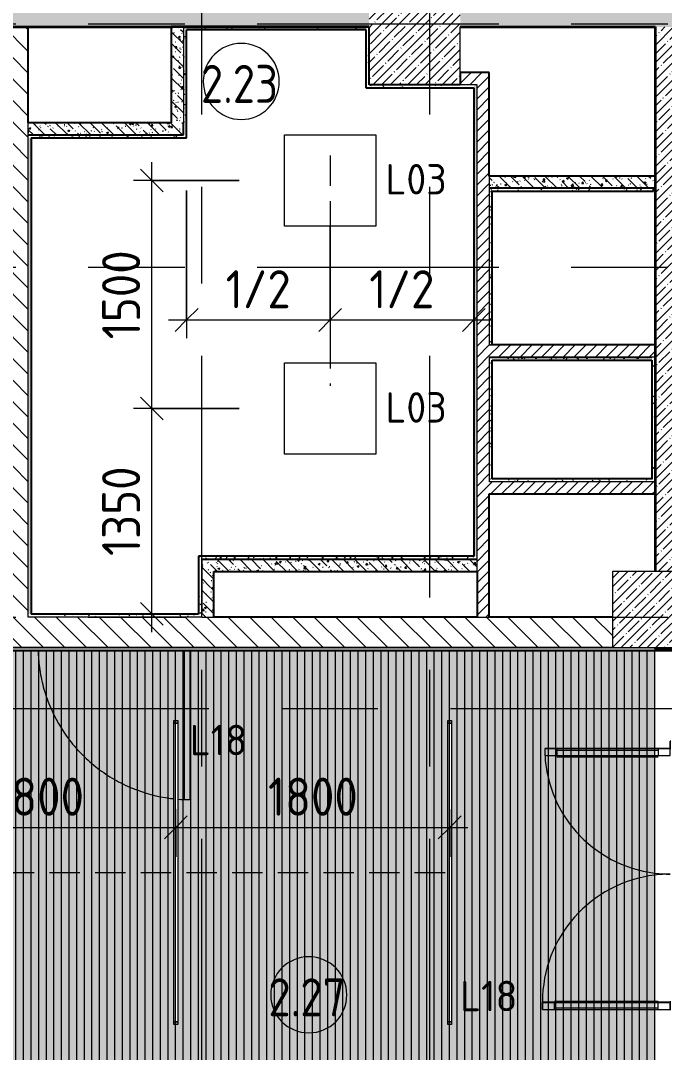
# Model space of a CAD drawing. Header units: millimetres. Extents: x -2911 to 185522, y -8553 to 29000.
# Drawn here: x 15820 to 20051, y 8239 to 15021 of the extents above; entities that cross this region are included whole.
import ezdxf

# ---------------------------------------------------------------- set-up
doc = ezdxf.new("R2010")
doc.units = ezdxf.units.MM
doc.linetypes.add('ADSK_Штрих_ш2 п1', pattern=[300, 200, -100])
doc.linetypes.add('Осевая', pattern=[3175, 635, -476.25, 1587.5, -476.25])
for name, color, linetype, lineweight in [('A-ANNO-DIMS', 7, 'Continuous', 9), ('A-ANNO-DIMS-100', 7, 'Continuous', 9), ('A-AREA-IDEN', 7, 'Continuous', 9), ('A-CLNG-PATT', 7, 'Continuous', 9), ('A-DETL-1', 7, 'ADSK_Штрих_ш2 п1', 9), ('A-DETL-GENF', 7, 'Continuous', 9), ('A-DOOR', 7, 'Continuous', 9), ('A-DOOR-1', 7, 'Continuous', 13), ('A-WALL', 7, 'Continuous', 9), ('E-LITE-EQPM-IDEN', 7, 'Continuous', 9), ('I-WALL', 7, 'Continuous', 9), ('S-COLS', 7, 'Continuous', 9), ('Оси-2', 7, 'Осевая', 9)]:
    doc.layers.add(name, color=color, linetype=linetype, lineweight=lineweight)
for name, color, linetype, lineweight, true_color in [('A-ANNO-NOTE', 1, 'Continuous', 9, 0xff0000), ('A-CLNG-1', 7, 'Continuous', 9, 0xc0c0c0), ('A-WALL-1', 7, 'Continuous', 25, 0x3c3c3c), ('A-WALL-3', 7, 'Continuous', 35, 0x3c3c3c), ('A-WALL-FNSH-2', 7, 'Continuous', 13, 0x3c3c3c), ('E-LITE-EQPM-1', 1, 'Continuous', 9, 0xff0000)]:
    doc.layers.add(name, color=color, linetype=linetype, lineweight=lineweight, true_color=true_color)
doc.layers.add('A-CLNG-PATT-1', color=7, linetype='Continuous', lineweight=9, transparency=1)
doc.styles.add('GOST Common', font='GOST_Common.ttf', dxfattribs={"height": 200})
doc.styles.add('GOST Common_1', font='GOST_Common.ttf', dxfattribs={"width": 0.9, "height": 250})
doc.styles.add('ISOCPEUR', font='isocpeur.ttf', dxfattribs={"width": 0.9, "height": 250})
doc.dimstyles.new('ISO-2_5_0_9К_БОЛЬШОЙ', dxfattribs={"dimscale": 304.8, "dimtxt": 248.995294, "dimasz": 0.492126, "dimexe": 0.393701, "dimexo": 0.984252, "dimgap": 0, "dimtad": 1, "dimdec": 0, "dimrnd": 10, "dimzin": 0, "dimdsep": 46, "dimtxsty": 'ISOCPEUR', "dimblk1": 'OBLIQUE', "dimblk2": 'OBLIQUE', "dimsah": 1, "dimcen": 0.09, "dimdle": 0.393701, "dimazin": 0, "dimtfac": 1, "dimtdec": 4, "dimtix": 1, "dimtmove": 0, "dimatfit": 3, "dimfxl": 1, "dimtvp": 1, "dimtolj": 1, "dimtzin": 0, "dimarcsym": 2})
pattern_1 = [(135, (0, 0), (-70.71068, -70.71068), [])]
pattern_2 = [(45, (0, 0), (-35.35534, 35.35534), [])]
pattern_3 = [(135, (0, 0), (-75.43415, -75.43415), [106.68, -17.78, 3.556, -17.78]), (135, (0, 75.39), (-75.43415, -75.43415), []), (50, (0, 0), (127.5292, -11.15758), [13.335, -146.685]), (355, (0, 0), (-24.66966, 133.74), [10.668, -117.348]), (100.451, (10.63, -0.93), (102.85973, 122.5818), [11.333, -124.663]), (46.184, (0, 35.56), (189.7552, -29.4304), [20.002, -220.027]), (96.636, (15.81, 33.1), (166.1822, 173.1996), [17, -186.995]), (351.184, (0, 35.56), (166.184, 173.1976), [16.002, -176.022]), (21, (17.78, 26.67), (106.13027, -71.58603), [13.335, -146.685]), (326, (17.78, 26.67), (43.2619, 128.93175), [10.668, -117.348]), (71.451, (26.62, 20.7), (149.392, 57.34505), [11.333, -124.663]), (37.5, (0, 0), (2.16223, 59.18836), [3.353, -112.573, 3.353, -115.773, -117.792]), (37.5, (0, 0), (2.16223, 59.18836), [-235.052, 3.353, -114.44]), (7.5, (0, 0), (46.77386, 70.12615), [3.353, -64.567, 3.353, -109.906, -44.894]), (7.5, (0, 0), (46.77386, 70.12615), [-181.178, 3.353, -41.542]), (327.5, (-39.65, 0), (94.91367, -4.01009), [3.353, -41.097, 3.353, -135.331, -184.023]), (327.5, (-39.65, 0), (94.91367, -4.01009), [-183.134, 3.353, -180.67]), (317.5, (-57.43, 0), (103.69057, 17.79882), [3.353, -54.432, 3.353, -88.748, -130.683]), (317.5, (-57.43, 0), (103.69057, 17.79882), [-149.885, 3.353, -127.33])]
pattern_4 = [(45, (0, 0), (-57.02463, 57.02463), []), (45, (57.025, 0), (-57.02463, 57.02463), [100.806, -20.161, 3.353, -16.808])]
pattern_5 = [(0, (0, 0), (121.92, 30.48), [10.058, -81.382, 10.058, -81.382, -487.68]), (0, (0, 0), (121.92, 30.48), [-182.88, 10.058, -172.822, 10.058, -81.382, -213.36]), (0, (0, 0), (121.92, 30.48), [-457.2, 10.058, -50.902, 10.058, -142.342]), (120, (45.72, 15.24), (-87.356454, 90.345817), [10.058, -81.382, 10.058, -81.382, -487.68]), (120, (45.72, 15.24), (-87.356454, 90.345817), [-182.88, 10.058, -172.822, 10.058, -81.382, -213.36]), (120, (45.72, 15.24), (-87.356454, 90.345817), [-457.2, 10.058, -50.902, 10.058, -142.342]), (240, (60.96, 76.2), (-34.563546, -120.825817), [10.058, -81.382, 10.058, -81.382, -487.68]), (240, (60.96, 76.2), (-34.563546, -120.825817), [-182.88, 10.058, -172.822, 10.058, -81.382, -213.36]), (240, (60.96, 76.2), (-34.563546, -120.825817), [-457.2, 10.058, -50.902, 10.058, -142.342])]

# ---------------------------------------------------------------- blocks, each defined once
blk = doc.blocks.new('110_Дверь_СКБ_1Ст_Внутренняя1 - Д-4 1100x2100h_су мгн-32375332-План расстановки осветительного оборудования 2 этажа в осях 1-12')
at = {"layer": 'A-DOOR'}
for start, end in [(85.2858, 90), (82.5, 83.82633), (67.5, 82.5), (60, 67.5), (52.5, 60), (45, 52.5), (37.5, 45), (22.5, 37.5), (15, 22.5), (7.5, 15), (1.20666, 7.5)]:
    blk.add_arc((-487.5, 100), 1000, start, end, dxfattribs=at)
at = {"layer": 'A-DOOR-1'}
for p, q in [((-487.5, 1100), (-487.5, 121)), ((-447.5, 1100), (-487.5, 1100)), ((-447.5, 121), (-447.5, 1100))]:
    blk.add_line(p, q, dxfattribs=at)
blk = doc.blocks.new('BSC_Колонна _Прямоугольная - 500х500-V18-План расстановки осветительного оборудования 2 этажа в осях 1-12')
at = {"layer": 'S-COLS'}
h = blk.add_hatch(dxfattribs=at)
h.set_pattern_fill('FP_24', color=256, style=0, pattern_type=2)
h.set_pattern_definition([(45, (-19960, -11150), (-57.02463, 57.02463), []), (45, (-19902.975, -11150), (-57.02463, 57.02463), [100.806, -20.161, 3.353, -16.808])])
h.paths.add_polyline_path([(-250, -250), (250, -250), (250, 250), (-250, 250)])
for p, q in [((250, 250), (-250, 250)), ((-250, 250), (-250, -250)), ((250, -250), (250, 250)), ((-250, -250), (250, -250))]:
    blk.add_line(p, q, dxfattribs=at)
blk = doc.blocks.new('Downlight - Strip - 2000 мм-27655400-План расстановки осветительного оборудования 2 этажа в осях 1-12')
at = {"layer": 'E-LITE-EQPM-1'}
for p, q in [((-1000, -231.3), (-1000, -205.9)), ((-1000, -205.9), (-980.9, -205.9)), ((-980.9, -231.3), (-1000, -231.3)), ((-980.9, -231.3), (-980.9, -205.9)), ((-980.9, -205.9), (981, -205.9)), ((-980.9, -205.9), (-980.9, -231.3)), ((-980.9, -231.3), (-980.9, -205.9)), ((-980.9, -205.9), (981, -205.9)), ((981, -231.3), (-980.9, -231.3)), ((981, -231.3), (-980.9, -231.3)), ((981, -205.9), (981, -231.3)), ((981, -231.3), (981, -205.9)), ((981, -205.9), (1000, -205.9)), ((981, -205.9), (981, -231.3)), ((1000, -231.3), (981, -231.3)), ((1000, -205.9), (1000, -231.3))]:
    blk.add_line(p, q, dxfattribs=at)
blk = doc.blocks.new('Дверь_Витражная_остекление_ - ВВ-16 остекление-32390142-План расстановки осветительного оборудования 2 этажа в осях 1-12')
at = {"layer": 'A-DETL-GENF'}
for p, q in [((-882.5, -20), (-882.5, -17)), ((-882.5, -17), (-882.5, -20)), ((-832.5, -20), (-882.5, -20)), ((-882.5, -20), (-832.5, -20)), ((-832.5, -17), (-832.5, -20)), ((-832.5, -20), (-832.5, -17)), ((-787.5, -20), (-832.5, -20)), ((-832.5, -121), (-832.5, -20)), ((-787.5, -20), (-832.5, -20)), ((-832.5, -20), (-832.5, -121)), ((-787.5, -121), (-787.5, -20)), ((-787.5, -121), (-787.5, -20)), ((832.5, -17), (832.5, -20)), ((832.5, -17), (832.5, -20)), ((832.5, -20), (882.5, -20)), ((832.5, -20), (882.5, -20)), ((837.5, -20), (882.5, -20)), ((837.5, -121), (837.5, -20)), ((837.5, -20), (837.5, -121)), ((882.5, -20), (837.5, -20)), ((882.5, -20), (882.5, -17)), ((882.5, -20), (882.5, -17)), ((882.5, -121), (882.5, -20)), ((882.5, -121), (882.5, -20)), ((-832.5, -100), (-787.5, -100)), ((-832.5, -845), (-832.5, -121)), ((-832.5, -121), (-832.5, -845)), ((-822.5, -121), (-822.5, -100)), ((-822.5, -765), (-822.5, -121)), ((-787.5, -845), (-787.5, -121)), ((-787.5, -845), (-787.5, -121)), ((-778.5, -121), (-778.5, -100)), ((-778.5, -765), (-778.5, -121)), ((828.5, -121), (828.5, -100)), ((828.5, -780), (828.5, -121)), ((882.5, -100), (837.5, -100)), ((837.5, -860), (837.5, -121)), ((837.5, -121), (837.5, -860)), ((872.5, -121), (872.5, -100)), ((872.5, -780), (872.5, -121)), ((882.5, -860), (882.5, -121)), ((882.5, -860), (882.5, -121)), ((-832.5, -765), (-787.5, -765)), ((882.5, -780), (837.5, -780)), ((-832.5, -845), (-787.5, -845)), ((-832.5, -845), (-787.5, -845)), ((882.5, -860), (837.5, -860)), ((837.5, -860), (882.5, -860))]:
    blk.add_line(p, q, dxfattribs=at)
at = {"layer": 'A-DOOR'}
for p, q in [((-832.5, -121), (-832.5, -20)), ((832.5, -121), (832.5, -20)), ((-832.5, -845), (-832.5, -121)), ((832.5, -860), (832.5, -121))]:
    blk.add_line(p, q, dxfattribs=at)
for centre, radius, start, end in [((-832.5, -20), 825, 352.96171, 0), ((832.5, -20), 840, 180, 186.9126), ((-832.5, -20), 825, 270, 352.96171), ((832.5, -20), 840, 186.9126, 270)]:
    blk.add_arc(centre, radius, start, end, dxfattribs=at)
blk = doc.blocks.new('DIMBLOCK62-План расстановки осветительного оборудования 2 этажа в осях 1-12')
at = {"layer": 'A-ANNO-DIMS-100', "lineweight": 20}
for p, q in [((16682.2, 12471), (16607.2, 12546)), ((16682.2, 12471), (16757.2, 12396)), ((16682.2, 11121), (16607.2, 11196)), ((16682.2, 11121), (16757.2, 11046))]:
    blk.add_line(p, q, dxfattribs=at)
at = {"layer": 'A-ANNO-DIMS-100'}
for p, q in [((17257.5, 12471), (16562.2, 12471)), ((16682.2, 11001), (16682.2, 12471)), ((16682.2, 12471), (17257.5, 12471)), ((16400.5, 11121), (16802.2, 11121)), ((16682.2, 11121), (16400.5, 11121))]:
    blk.add_line(p, q, dxfattribs=at)
at = {"layer": 'A-ANNO-DIMS-100', "color": 0, "insert": (16355.6, 11501.5), "char_height": 250, "width": 706.764, "attachment_point": 1, "rotation": 90, "line_spacing_factor": 1.149209, "style": 'ISOCPEUR'}
blk.add_mtext('1350', dxfattribs=at)
blk = doc.blocks.new('_Oblique')
at = {"color": 0, "linetype": 'ByBlock', "lineweight": -2}
blk.add_line((-0.5, -0.5), (0.5, 0.5), dxfattribs=at)
blk = doc.blocks.new('DIMBLOCK63-План расстановки осветительного оборудования 2 этажа в осях 1-12')
at = {"layer": 'A-ANNO-DIMS-100', "lineweight": 20}
for p, q in [((16682.2, 13971), (16607.2, 14046)), ((16682.2, 13971), (16757.2, 13896)), ((16682.2, 12471), (16607.2, 12546)), ((16682.2, 12471), (16757.2, 12396))]:
    blk.add_line(p, q, dxfattribs=at)
at = {"layer": 'A-ANNO-DIMS-100'}
for p, q in [((16682.2, 12471), (16682.2, 14091)), ((17257.5, 13971), (16562.2, 13971)), ((16682.2, 13971), (17257.5, 13971)), ((17257.5, 12471), (16562.2, 12471)), ((16682.2, 12471), (17257.5, 12471))]:
    blk.add_line(p, q, dxfattribs=at)
at = {"layer": 'A-ANNO-DIMS-100', "color": 0, "insert": (16355.6, 12926.5), "char_height": 250, "width": 706.764, "attachment_point": 1, "rotation": 90, "line_spacing_factor": 1.149209, "style": 'ISOCPEUR'}
blk.add_mtext('1500', dxfattribs=at)
blk = doc.blocks.new('DIMBLOCK64-План расстановки осветительного оборудования 2 этажа в осях 1-12')
at = {"layer": 'A-ANNO-DIMS-100'}
for p, q in [((16911, 13904), (16911, 12933.8)), ((16911, 13053.8), (16911, 13904)), ((17855, 13671), (17855, 12933.8)), ((17855, 13053.8), (17855, 13671)), ((16791, 13053.8), (17855, 13053.8))]:
    blk.add_line(p, q, dxfattribs=at)
at = {"layer": 'A-ANNO-DIMS-100', "lineweight": 20}
for p, q in [((16911, 13053.8), (16986, 13128.8)), ((17855, 13053.8), (17930, 13128.8)), ((16911, 13053.8), (16836, 12978.8)), ((17855, 13053.8), (17780, 12978.8))]:
    blk.add_line(p, q, dxfattribs=at)
at = {"layer": 'A-ANNO-DIMS-100', "color": 0, "insert": (17167.5, 13380.4), "char_height": 250, "width": 517.144, "attachment_point": 1, "line_spacing_factor": 1.149209, "style": 'ISOCPEUR'}
blk.add_mtext('1/2', dxfattribs=at)
blk = doc.blocks.new('DIMBLOCK65-План расстановки осветительного оборудования 2 этажа в осях 1-12')
at = {"layer": 'A-ANNO-DIMS-100'}
for p, q in [((17855, 13671), (17855, 12933.8)), ((17855, 13053.8), (17855, 13671)), ((18799, 12859.9), (18799, 13173.8)), ((17855, 13053.8), (18919, 13053.8)), ((18799, 13053.8), (18799, 12859.9))]:
    blk.add_line(p, q, dxfattribs=at)
at = {"layer": 'A-ANNO-DIMS-100', "lineweight": 20}
for p, q in [((17855, 13053.8), (17930, 13128.8)), ((18799, 13053.8), (18874, 13128.8)), ((17855, 13053.8), (17780, 12978.8)), ((18799, 13053.8), (18724, 12978.8))]:
    blk.add_line(p, q, dxfattribs=at)
at = {"layer": 'A-ANNO-DIMS-100', "color": 0, "insert": (18111.5, 13380.4), "char_height": 250, "width": 517.144, "attachment_point": 1, "line_spacing_factor": 1.149209, "style": 'ISOCPEUR'}
blk.add_mtext('1/2', dxfattribs=at)
blk = doc.blocks.new('Марка_Помещения - Номер-25198446-План расстановки осветительного оборудования 2 этажа в осях 1-12')
at = {"layer": 'A-AREA-IDEN'}
for start, end in [(360, 180), (180, 360)]:
    blk.add_arc((0, 0), 2.5, start, end, dxfattribs=at)
blk = doc.blocks.new('DIMBLOCK87-План расстановки осветительного оборудования 2 этажа в осях 1-12')
at = {"layer": 'A-ANNO-DIMS-100'}
for p, q in [((15040.3, 9523.8), (15040.3, 9837.7)), ((16840.3, 9523.8), (16840.3, 9837.7)), ((15040.3, 9717.7), (16840.3, 9717.7)), ((15040.3, 9717.7), (15040.3, 9523.8)), ((16840.3, 9717.7), (16840.3, 9523.8))]:
    blk.add_line(p, q, dxfattribs=at)
at = {"layer": 'A-ANNO-DIMS-100', "lineweight": 20}
for p, q in [((15040.3, 9717.7), (15115.3, 9792.7)), ((16840.3, 9717.7), (16915.3, 9792.7)), ((15040.3, 9717.7), (14965.3, 9642.7)), ((16840.3, 9717.7), (16765.3, 9642.7))]:
    blk.add_line(p, q, dxfattribs=at)
at = {"layer": 'A-ANNO-DIMS-100', "color": 0, "insert": (15645.8, 10044.4), "char_height": 250, "width": 706.764, "attachment_point": 1, "line_spacing_factor": 1.149209, "style": 'ISOCPEUR'}
blk.add_mtext('1800', dxfattribs=at)
blk = doc.blocks.new('DIMBLOCK88-План расстановки осветительного оборудования 2 этажа в осях 1-12')
at = {"layer": 'A-ANNO-DIMS-100'}
for p, q in [((16840.3, 9523.8), (16840.3, 9837.7)), ((18640.3, 9523.8), (18640.3, 9837.7)), ((16840.3, 9717.7), (18760.3, 9717.7)), ((16840.3, 9717.7), (16840.3, 9523.8)), ((18640.3, 9717.7), (18640.3, 9523.8))]:
    blk.add_line(p, q, dxfattribs=at)
at = {"layer": 'A-ANNO-DIMS-100', "lineweight": 20}
for p, q in [((16840.3, 9717.7), (16915.3, 9792.7)), ((18640.3, 9717.7), (18715.3, 9792.7)), ((16840.3, 9717.7), (16765.3, 9642.7)), ((18640.3, 9717.7), (18565.3, 9642.7))]:
    blk.add_line(p, q, dxfattribs=at)
at = {"layer": 'A-ANNO-DIMS-100', "color": 0, "insert": (17445.8, 10044.4), "char_height": 250, "width": 706.764, "attachment_point": 1, "line_spacing_factor": 1.149209, "style": 'ISOCPEUR'}
blk.add_mtext('1800', dxfattribs=at)

msp = doc.modelspace()

# ---------------------------------------------------------------- hatches: boundary and pattern name
at = {"layer": 'A-CLNG-PATT'}
h = msp.add_hatch(dxfattribs=at)
h.set_pattern_fill('FP_55', color=256, style=0, pattern_type=2)
h.set_pattern_definition([(270, (7989, 6659.98), (50, 3e-15), [])])
h.paths.add_polyline_path([(10684.7771, 7921), (19989, 7921), (19989, 10879), (13674.2565, 10879), (13674.2565, 15000), (6781.0001, 15000), (6781.0001, 13999), (4281, 13999), (4281, 10879), (546, 10879), (546, 10600), (131, 10599), (131, 8521), (1270, 8520), (1271, 7921), (9466.3224, 7921)])
h.paths.add_polyline_path([(6240.0001, 10880), (6240.0001, 11421), (6781.0001, 11421), (6780.0001, 10880), (6260.0001, 10880)])
at = {"layer": 'A-CLNG-PATT-1'}
h = msp.add_hatch(color=256, dxfattribs=at)
h.paths.add_polyline_path([(15027.5565, 7921), (19989, 7921), (19989, 10879), (13674.2565, 10880), (13674.2565, 15000), (6781.0001, 15000), (6781.0001, 13999), (4281, 13999), (4281, 10879), (546, 10879), (546, 10600), (131, 10599), (131, 8521), (1270, 8520), (1271, 7921), (14340.141, 7921)])
h.paths.add_polyline_path([(18627.5565, 8440.05), (18627.5565, 10401.95), (18652.9565, 10401.95), (18652.9565, 8440.05)])
h.paths.add_polyline_path([(16827.5565, 8440.05), (16827.5565, 10401.95), (16852.9565, 10401.95), (16852.9565, 8440.05)])
h.paths.add_polyline_path([(15027.5565, 8440.05), (15027.5565, 10401.95), (15052.9565, 10401.95), (15052.9565, 8440.05)])
h.paths.add_polyline_path([(6240.0001, 10880), (6240.0001, 11421), (6781.0001, 11421), (6780.0001, 10880), (6260.0001, 10880)])
at = {"layer": 'I-WALL'}
h = msp.add_hatch(dxfattribs=at)
h.set_pattern_fill('FP_13', color=256, style=0, pattern_type=2)
h.set_pattern_definition(pattern_4)
h.paths.add_polyline_path([(30010, 14980), (30010, 15200), (26410, 15200), (26410, 14980), (28961.5965, 14980)])
h.paths.add_polyline_path([(30790, 14980), (30790, 15200), (30610, 15200), (30610, 14980)])
h.paths.add_polyline_path([(25810, 14980), (25810, 15200), (22510, 15200), (22510, 14980), (25306.2326, 14980)])
h.paths.add_polyline_path([(21650.8687, 14980), (21910, 14980), (21910, 15200), (18710.2566, 15200), (18710.2566, 14980), (20210, 14980)])
h.paths.add_polyline_path([(18090.2566, 14980), (18110.2566, 14980), (18110.2566, 15200), (14320, 15200), (14320, 14980), (16890, 14980)])
h = msp.add_hatch(dxfattribs=at)
h.set_pattern_fill('FP_11', color=256, style=0, pattern_type=2)
h.set_pattern_definition(pattern_1)
h.paths.add_polyline_path([(15870, 11100), (15870, 14980), (15670, 14980), (15670, 11100)])
h = msp.add_hatch(dxfattribs=at)
h.set_pattern_fill('FP_22', color=256, style=0, pattern_type=2)
h.set_pattern_definition(pattern_3)
h.paths.add_polyline_path([(16810, 14350), (16890, 14350), (16890, 14980), (16810, 14980), (16810, 14836.4446)])
h = msp.add_hatch(dxfattribs=at)
h.set_pattern_fill('FP_48', color=256, style=0, pattern_type=2)
h.set_pattern_definition(pattern_5)
h.paths.add_polyline_path([(18089.2566, 14960), (18090.2566, 14960), (18090.2566, 14980), (16890, 14980), (16890, 14960), (16910, 14960)])
h = msp.add_hatch(dxfattribs=at)
h.set_pattern_fill('FP_48', color=256, style=0, pattern_type=2)
h.set_pattern_definition(pattern_5)
h.paths.add_polyline_path([(16910, 14250), (16910, 14960), (16890, 14960), (16890, 14250)])
h = msp.add_hatch(dxfattribs=at)
h.set_pattern_fill('FP_48', color=256, style=0, pattern_type=2)
h.set_pattern_definition(pattern_5)
h.paths.add_polyline_path([(18090.2566, 14600), (18110.2566, 14600), (18110.2566, 14980), (18090.2566, 14980), (18090.2566, 14836.4446)])
h = msp.add_hatch(dxfattribs=at)
h.set_pattern_fill('FP_13', color=256, style=0, pattern_type=2)
h.set_pattern_definition(pattern_4)
h.paths.add_polyline_path([(20210, 10890), (20210, 10900), (19990, 10900), (19990, 10890)])
h.paths.add_polyline_path([(19990, 11400), (20210, 11400), (20210, 14980), (19990, 14980), (19990, 11697.1012)])
h = msp.add_hatch(dxfattribs=at)
h.set_pattern_fill('FP_21', color=256, style=0, pattern_type=2)
h.set_pattern_definition(pattern_2)
h.paths.add_polyline_path([(18820, 14600), (18900, 14600), (18900, 14680), (18710.2566, 14680), (18710.2566, 14600), (18800, 14600)])
h = msp.add_hatch(dxfattribs=at)
h.set_pattern_fill('FP_48', color=256, style=0, pattern_type=2)
h.set_pattern_definition(pattern_5)
h.paths.add_polyline_path([(18799, 14580), (18800, 14580), (18800, 14600), (18090.2566, 14600), (18090.2566, 14580)])
h = msp.add_hatch(dxfattribs=at)
h.set_pattern_fill('FP_48', color=256, style=0, pattern_type=2)
h.set_pattern_definition(pattern_5)
h.paths.add_polyline_path([(18800, 11500), (18820, 11500), (18820, 14600), (18800, 14600), (18800, 12743.549)])
h = msp.add_hatch(dxfattribs=at)
h.set_pattern_fill('FP_21', color=256, style=0, pattern_type=2)
h.set_pattern_definition(pattern_2)
h.paths.add_polyline_path([(18820, 11100), (18900, 11100), (18900, 14600), (18820, 14600), (18820, 11400)])
h = msp.add_hatch(dxfattribs=at)
h.set_pattern_fill('FP_22', color=256, style=0, pattern_type=2)
h.set_pattern_definition(pattern_3)
h.paths.add_polyline_path([(16777.0502, 14270), (16890, 14270), (16890, 14350), (15870, 14350), (15870, 14270)])
h = msp.add_hatch(dxfattribs=at)
h.set_pattern_fill('FP_48', color=256, style=0, pattern_type=2)
h.set_pattern_definition(pattern_5)
h.paths.add_polyline_path([(16890, 14250), (16890, 14270), (15870, 14270), (15870, 14250), (16777.0502, 14250)])
h = msp.add_hatch(dxfattribs=at)
h.set_pattern_fill('FP_48', color=256, style=0, pattern_type=2)
h.set_pattern_definition(pattern_5)
h.paths.add_polyline_path([(15870, 11120), (15890, 11120), (15890, 14250), (15870, 14250), (15870, 12743.549)])
h = msp.add_hatch(dxfattribs=at)
h.set_pattern_fill('FP_22', color=256, style=0, pattern_type=2)
h.set_pattern_definition(pattern_3)
h.paths.add_polyline_path([(19990, 13920), (19990, 14000), (18900, 14000), (18900, 13920), (19213.9595, 13920)])
h = msp.add_hatch(dxfattribs=at)
h.set_pattern_fill('FP_48', color=256, style=0, pattern_type=2)
h.set_pattern_definition(pattern_5)
h.paths.add_polyline_path([(19980, 13900), (19980, 13920), (18900, 13920), (18900, 13900), (19213.9595, 13900)])
h = msp.add_hatch(dxfattribs=at)
h.set_pattern_fill('FP_48', color=256, style=0, pattern_type=2)
h.set_pattern_definition(pattern_5)
h.paths.add_polyline_path([(18920, 12890), (18920, 13900), (18900, 13900), (18900, 12890)])
h = msp.add_hatch(dxfattribs=at)
h.set_pattern_fill('FP_21', color=256, style=0, pattern_type=2)
h.set_pattern_definition(pattern_2)
h.paths.add_polyline_path([(19970, 12810), (19990, 12810), (19990, 12890), (18900, 12890), (18900, 12810), (19213.9595, 12810)])
h = msp.add_hatch(dxfattribs=at)
h.set_pattern_fill('FP_48', color=256, style=0, pattern_type=2)
h.set_pattern_definition(pattern_5)
h.paths.add_polyline_path([(19970, 12790), (19970, 12810), (18900, 12810), (18900, 12790), (19213.9595, 12790)])
h = msp.add_hatch(dxfattribs=at)
h.set_pattern_fill('FP_48', color=256, style=0, pattern_type=2)
h.set_pattern_definition(pattern_5)
h.paths.add_polyline_path([(18920, 11990), (18920, 12790), (18900, 12790), (18900, 11990)])
h = msp.add_hatch(dxfattribs=at)
h.set_pattern_fill('FP_48', color=256, style=0, pattern_type=2)
h.set_pattern_definition(pattern_5)
h.paths.add_polyline_path([(19970, 11990), (19990, 11990), (19990, 12810), (19970, 12810), (19970, 12010)])
h = msp.add_hatch(dxfattribs=at)
h.set_pattern_fill('FP_48', color=256, style=0, pattern_type=2)
h.set_pattern_definition(pattern_5)
h.paths.add_polyline_path([(19970, 11990), (19970, 12010), (18920, 12010), (18920, 11990), (19213.9595, 11990)])
h = msp.add_hatch(dxfattribs=at)
h.set_pattern_fill('FP_21', color=256, style=0, pattern_type=2)
h.set_pattern_definition(pattern_2)
h.paths.add_polyline_path([(18900, 11910), (19990, 11910), (19990, 11990), (18900, 11990)])
h = msp.add_hatch(dxfattribs=at)
h.set_pattern_fill('FP_48', color=256, style=0, pattern_type=2)
h.set_pattern_definition(pattern_5)
h.paths.add_polyline_path([(17010, 11120), (17010, 11500), (16990, 11500), (16990, 11120)])
h = msp.add_hatch(dxfattribs=at)
h.set_pattern_fill('FP_48', color=256, style=0, pattern_type=2)
h.set_pattern_definition(pattern_5)
h.paths.add_polyline_path([(17995.5048, 11480), (18820, 11480), (18820, 11500), (17010, 11500), (17010, 11480)])
h = msp.add_hatch(dxfattribs=at)
h.set_pattern_fill('FP_22', color=256, style=0, pattern_type=2)
h.set_pattern_definition(pattern_3)
h.paths.add_polyline_path([(17090, 11100), (17090, 11480), (17010, 11480), (17010, 11100)])
h = msp.add_hatch(dxfattribs=at)
h.set_pattern_fill('FP_22', color=256, style=0, pattern_type=2)
h.set_pattern_definition(pattern_3)
h.paths.add_polyline_path([(18820, 11400), (18820, 11480), (17090, 11480), (17090, 11400), (17995.5048, 11400)])
h = msp.add_hatch(dxfattribs=at)
h.set_pattern_fill('FP_11', color=256, style=0, pattern_type=2)
h.set_pattern_definition(pattern_1)
h.paths.add_polyline_path([(19710, 10900), (19710, 11100), (14210, 11100), (14210, 10900), (19213.9595, 10900)])
h = msp.add_hatch(dxfattribs=at)
h.set_pattern_fill('FP_48', color=256, style=0, pattern_type=2)
h.set_pattern_definition(pattern_5)
h.paths.add_polyline_path([(15870, 11100), (17010, 11100), (17010, 11120), (15870, 11120)])
h = msp.add_hatch(dxfattribs=at)
h.set_pattern_fill('FP_48', color=256, style=0, pattern_type=2)
h.set_pattern_definition(pattern_5)
h.paths.add_polyline_path([(19710, 10880), (20010, 10880), (20010, 10900), (13700.2565, 10900), (13700.2565, 10880), (19213.9595, 10880)])
h = msp.add_hatch(dxfattribs=at)
h.set_pattern_fill('FP_11', color=256, style=0, pattern_type=2)
h.set_pattern_definition(pattern_1)
h.paths.add_polyline_path([(20010, 7900), (20210, 7900), (20210, 7920), (20010, 7920)])
h.paths.add_polyline_path([(20210, 10880), (20210, 10900), (20010, 10900), (20010, 10880)])
at = {"layer": 'S-COLS'}
h = msp.add_hatch(dxfattribs=at)
h.set_pattern_fill('FP_13', color=256, style=0, pattern_type=2)
h.set_pattern_definition(pattern_4)
h.paths.add_polyline_path([(18110.2566, 14600), (18710.2566, 14600), (18710.2566, 15200), (18110.2566, 15200), (18110.2566, 14836.4446)])

# ---------------------------------------------------------------- linework, layer by layer
at = {"layer": 'A-ANNO-NOTE'}
for p, q in [((17555, 14271), (18155, 14271)), ((17555, 13671), (17555, 14271)), ((18155, 14271), (18155, 13671)), ((18155, 13671), (17555, 13671)), ((17555, 12771), (18155, 12771)), ((17555, 12171), (17555, 12771)), ((18155, 12771), (18155, 12171)), ((18155, 12171), (17555, 12171))]:
    msp.add_line(p, q, dxfattribs=at)
at = {"layer": 'A-CLNG-1'}
msp.add_line((19989, 7921), (19989, 10879), dxfattribs=at)
at = {"layer": 'A-DETL-1'}
for p, q in [((17855, 14134.941), (17855, 12621)), ((110, 9421), (18640.2565, 9421))]:
    msp.add_line(p, q, dxfattribs=at)
at = {"layer": 'A-WALL'}
for p, q in [((16890, 14980), (16890, 14350)), ((18820, 14600), (18710.2566, 14600)), ((18820, 11400), (18820, 14600)), ((15870, 11100), (15870, 14350)), ((18900, 14000), (18900, 12890)), ((18900, 12890), (18920, 12890)), ((18900, 12810), (18900, 11990)), ((19990, 12810), (19970, 12810)), ((19990, 11990), (18900, 11990)), ((17010, 11480), (17010, 11120)), ((17010, 11100), (17010, 11480)), ((17010, 11100), (15870, 11100)), ((17010, 11100), (17090, 11100)), ((18820, 11100), (18900, 11100)), ((14210, 10900), (19710, 10900)), ((19710, 10900), (14210, 10900)), ((20010, 10880), (20010, 10900))]:
    msp.add_line(p, q, dxfattribs=at)
at = {"layer": 'A-WALL-1'}
for p, q in [((15870, 14350), (15870, 14980)), ((16810, 14980), (16810, 14350)), ((16910, 14250), (16910, 14960)), ((18090.2566, 14960), (16910, 14960)), ((18090.2566, 14580), (18090.2566, 14960)), ((18110.2566, 14600), (18110.2566, 14980)), ((18900, 14680), (18710.2566, 14680)), ((18710.2566, 14680), (18710.2566, 14600)), ((18900, 14000), (18900, 14680)), ((18710.2566, 14600), (18110.2566, 14600)), ((18090.2566, 14580), (18800, 14580)), ((18800, 14580), (18800, 11500)), ((16810, 14350), (15870, 14350)), ((16890, 14270), (16890, 14350)), ((15870, 14270), (16890, 14270)), ((15890, 14250), (16910, 14250)), ((15890, 14250), (15890, 11120)), ((19990, 14000), (18900, 14000)), ((19990, 13920), (18900, 13920)), ((19980, 13900), (19980, 13920)), ((18920, 13900), (19980, 13900)), ((18920, 12890), (18920, 13900)), ((19990, 12890), (18920, 12890)), ((18900, 12810), (19970, 12810)), ((18920, 12790), (19970, 12790)), ((18920, 12010), (18920, 12790)), ((19970, 12790), (19970, 12010)), ((19970, 12010), (18920, 12010)), ((18900, 11100), (18900, 11910)), ((18900, 11910), (19990, 11910)), ((16990, 11500), (16990, 11120)), ((18800, 11500), (16990, 11500)), ((17010, 11480), (18820, 11480)), ((17090, 11100), (17090, 11400)), ((17090, 11400), (18820, 11400)), ((18820, 11400), (18820, 11100)), ((16990, 11120), (15890, 11120)), ((18820, 11100), (17090, 11100)), ((19710, 11100), (18900, 11100)), ((13710.2565, 10880), (20230, 10880))]:
    msp.add_line(p, q, dxfattribs=at)
at = {"layer": 'A-WALL-3'}
for p, q in [((14320, 14980), (16810, 14980)), ((18110.2566, 14980), (16810, 14980)), ((16890, 14980), (18090.2566, 14980)), ((18710.2566, 14980), (19990, 14980)), ((19990, 14980), (19990, 11400)), ((19990, 10900), (19990, 10890)), ((19990, 10890), (20210, 10890))]:
    msp.add_line(p, q, dxfattribs=at)
at = {"layer": 'A-WALL-FNSH-2'}
for p, q in [((18089.2566, 14959), (16910, 14959)), ((16911, 14249), (16911, 14959)), ((18089.2566, 14959), (18089.2566, 14579)), ((18089.2566, 14579), (18799, 14579)), ((18799, 11501), (18799, 14580)), ((15891, 14249), (16911, 14249)), ((15891, 11121), (15891, 14249)), ((16989, 11501), (16989, 11121)), ((18799, 11501), (16989, 11501)), ((15891, 11121), (16990, 11121)), ((19989.5, 10880), (13710.2565, 10880)), ((13710.2565, 10879), (19989.5, 10879)), ((19989.5, 10879), (19989.5, 10880))]:
    msp.add_line(p, q, dxfattribs=at)
at = {"layer": 'S-COLS'}
for p, q in [((18110.2566, 14980), (18110.2566, 14600)), ((18710.2566, 14600), (18710.2566, 14980)), ((18110.2566, 14600), (18710.2566, 14600))]:
    msp.add_line(p, q, dxfattribs=at)
at = {"layer": 'Оси-2'}
for p, q in [((17010, 593.7414), (17010, 24898.0711)), ((18510, 593.7414), (18510, 24898.0711)), ((389, 15000), (35660, 15000)), ((389, 13400), (35660, 13400)), ((389, 11100), (36260, 11100)), ((1659, 10500), (36260, 10500))]:
    msp.add_line(p, q, dxfattribs=at)

# ---------------------------------------------------------------- block references
at = {"layer": 'A-AREA-IDEN', "xscale": 99.99999999999993, "yscale": 99.99999999999993, "zscale": 99.99999999999993}
for p in [(17270.3352, 14621.8547), (17714.3077, 8616.7882)]:
    msp.add_blockref('Марка_Помещения - Номер-25198446-План расстановки осветительного оборудования 2 этажа в осях 1-12', p, dxfattribs=at)
at = {"layer": 'A-DOOR'}
for name, p, rotation in [('110_Дверь_СКБ_1Ст_Внутренняя1 - Д-4 1100x2100h_су мгн-32375332-План расстановки осветительного оборудования 2 этажа в осях 1-12', (16447.5, 11000), 180), ('Дверь_Витражная_остекление_ - ВВ-16 остекление-32390142-План расстановки осветительного оборудования 2 этажа в осях 1-12', (20110, 9402.9487), 269.9999999999998)]:
    msp.add_blockref(name, p, dxfattribs=dict(at, rotation=rotation))
at = {"layer": 'E-LITE-EQPM-1', "rotation": 89.9999999999999}
for p in [(16621.6129, 9421), (18421.6129, 9421)]:
    msp.add_blockref('Downlight - Strip - 2000 мм-27655400-План расстановки осветительного оборудования 2 этажа в осях 1-12', p, dxfattribs=at)
at = {"layer": 'S-COLS'}
msp.add_blockref('BSC_Колонна _Прямоугольная - 500х500-V18-План расстановки осветительного оборудования 2 этажа в осях 1-12', (19960, 11150), dxfattribs=at)

# ---------------------------------------------------------------- texts
at = {"layer": 'A-AREA-IDEN', "char_height": 250, "width": 663.79725, "attachment_point": 1, "style": 'GOST Common_1'}
for s, insert in [('2.23', (17004.6021, 14730.414)), ('2.27', (17448.5745, 8725.3475))]:
    msp.add_mtext(s, dxfattribs=dict(at, insert=insert))
at = {"layer": 'E-LITE-EQPM-IDEN', "char_height": 200, "attachment_point": 1, "style": 'GOST Common'}
for s, insert, width in [('L03', (18218.2013, 14078.6529), 521.096875), ('L03', (18218.2013, 12578.6529), 521.096875), ('L18', (16931.8887, 10391.869), 472.995625), ('L18', (18708.9903, 8708.8341), 472.995625)]:
    msp.add_mtext(s, dxfattribs=dict(at, insert=insert, width=width))

# ---------------------------------------------------------------- dimensions: what is measured, and where the dimension line sits
at = {"layer": 'A-ANNO-DIMS'}
for base, p1, p2, override, picture, middle in [((17855, 13053.8211), (16911, 14204), (17855, 13971), {"dimpost": '<>', "dimfxl": 972.329678}, 'DIMBLOCK64-План расстановки осветительного оборудования 2 этажа в осях 1-12', (17383, 13178.8211)), ((18799, 13053.8211), (17855, 13971), (18799, 13159.8872), {"dimpost": '<>', "dimfxl": 1244.604387}, 'DIMBLOCK65-План расстановки осветительного оборудования 2 этажа в осях 1-12', (18327, 13178.8211))]:
    dim = msp.add_linear_dim(base=base, p1=p1, p2=p2, text='1/2', dimstyle='ISO-2_5_0_9К_БОЛЬШОЙ', override=override, dxfattribs=at)
    dim.commit()
    dim.dimension.update_dxf_attribs({"geometry": picture, "text_midpoint": middle})
for base, p1, p2, override, picture, middle in [((16682.2257, 13971), (17557.5, 12471), (17557.5, 13971), {"dimpost": '<>', "dimfxl": 1500}, 'DIMBLOCK63-План расстановки осветительного оборудования 2 этажа в осях 1-12', (16557.2257, 13221)), ((16682.2257, 12471), (16700.518, 11121), (17557.5, 12471), {"dimpost": '<>', "dimfxl": 1599.036643}, 'DIMBLOCK62-План расстановки осветительного оборудования 2 этажа в осях 1-12', (16557.2257, 11796))]:
    dim = msp.add_linear_dim(base=base, p1=p1, p2=p2, angle=90, dimstyle='ISO-2_5_0_9К_БОЛЬШОЙ', override=override, dxfattribs=at)
    dim.commit()
    dim.dimension.update_dxf_attribs({"geometry": picture, "text_midpoint": middle})
for base, p1, p2, picture, middle in [((16840.2565, 9717.7411), (15040.2565, 9823.8072), (16840.2565, 9823.8072), 'DIMBLOCK87-План расстановки осветительного оборудования 2 этажа в осях 1-12', (15940.2565, 9842.7411)), ((18640.2565, 9717.7411), (16840.2565, 9823.8072), (18640.2565, 9823.8072), 'DIMBLOCK88-План расстановки осветительного оборудования 2 этажа в осях 1-12', (17740.2565, 9842.7411))]:
    dim = msp.add_linear_dim(base=base, p1=p1, p2=p2, dimstyle='ISO-2_5_0_9К_БОЛЬШОЙ', override={"dimpost": '<>', "dimfxl": 1800}, dxfattribs=at)
    dim.commit()
    dim.dimension.update_dxf_attribs({"geometry": picture, "text_midpoint": middle})

doc.saveas('drawing.dxf')
